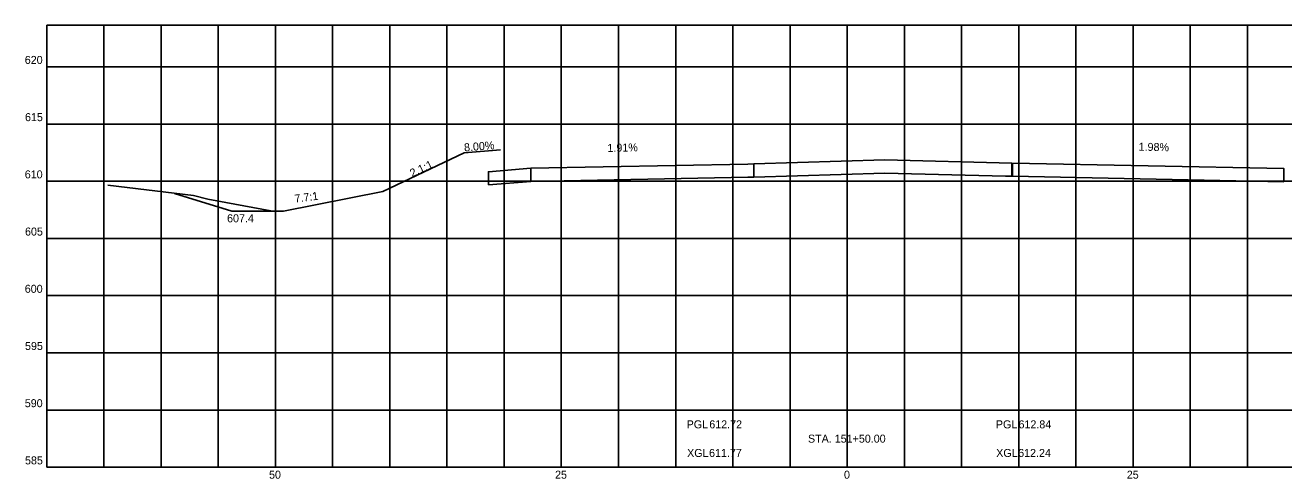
# Model space of a CAD drawing. Extents: x -72 to 132, y 584 to 624.
# Drawn here: x -71.9 to 38.2, y 584 to 623.6 of the extents above; entities that cross this region are included whole.
import ezdxf

# ---------------------------------------------------------------- set-up
doc = ezdxf.new("R2010")
doc.units = 0
for name, color, linetype in [('DT_X_Break_Line', 7, 'Continuous'), ('DT_X_Spot_Elev', 7, 'Continuous'), ('SC_Scratch4', 7, 'Continuous'), ('XS_X_Pavt', 7, 'Continuous'), ('XS_X_Subgrade', 7, 'Continuous')]:
    doc.layers.add(name, color=color, linetype=linetype)

msp = doc.modelspace()

# ---------------------------------------------------------------- linework, layer by layer
at = {"layer": 'DT_X_Break_Line'}
for p, q in [((-70, 623.64), (130, 623.64)), ((-70, 585), (-70, 623.64)), ((-65, 585), (-65, 623.64)), ((-60, 585), (-60, 623.64)), ((-55, 585), (-55, 623.64)), ((-50, 585), (-50, 623.64)), ((-45, 585), (-45, 623.64)), ((-40, 585), (-40, 623.64)), ((-35, 585), (-35, 623.64)), ((-30, 585), (-30, 623.64)), ((-25, 585), (-25, 623.64)), ((-20, 585), (-20, 623.64)), ((-15, 585), (-15, 623.64)), ((-10, 585), (-10, 623.64)), ((-5, 585), (-5, 623.64)), ((0, 585), (0, 623.64)), ((5, 585), (5, 623.64)), ((10, 585), (10, 623.64)), ((15, 585), (15, 623.64)), ((20, 585), (20, 623.64)), ((25, 585), (25, 623.64)), ((30, 585), (30, 623.64)), ((35, 585), (35, 623.64)), ((-70, 620), (130, 620)), ((-70, 615), (130, 615)), ((-70, 610), (130, 610)), ((-70, 605), (130, 605)), ((-70, 600), (130, 600)), ((-70, 595), (130, 595)), ((-70, 590), (130, 590)), ((-70, 585), (130, 585))]:
    msp.add_line(p, q, dxfattribs=at)
at = {"layer": 'DT_X_Spot_Elev'}
for p, q in [((-57.18, 608.74), (-64.67, 609.66)), ((-55.9, 608.43), (-57.18, 608.74)), ((-50.4, 607.42), (-55.9, 608.43))]:
    msp.add_line(p, q, dxfattribs=at)
at = {"layer": 'SC_Scratch4'}
for points in [[(-31.38, 609.67), (-31.38, 610.83), (-27.66, 611.14), (-27.66, 609.98)], [(-27.66, 611.14), (-27.66, 609.98), (-8.69, 610.34), (-8.17, 610.34), (-8.17, 611.51), (-8.69, 611.5)], [(14.4, 611.59), (14.4, 610.43), (13.85, 610.43), (3.3, 610.7), (-8.17, 610.34), (-8.17, 611.51), (3.3, 611.87)], [(14.45, 611.59), (14.45, 610.43), (38.18, 609.96), (38.18, 611.12)]]:
    msp.add_lwpolyline(points, close=True, dxfattribs=at)
at = {"layer": 'XS_X_Pavt'}
msp.add_line((-53.8, 607.39), (-49.3, 607.39), dxfattribs=at)
at = {"layer": 'XS_X_Subgrade'}
for p, q in [((-40.62, 609.11), (-33.5, 612.48)), ((-33.5, 612.48), (-30.31, 612.74)), ((-53.8, 607.39), (-58.84, 608.94)), ((-49.3, 607.39), (-40.62, 609.11))]:
    msp.add_line(p, q, dxfattribs=at)

# ---------------------------------------------------------------- texts
at = {"layer": 'DT_X_Spot_Elev'}
for s, p in [('620', (-71.92, 620.25)), ('615', (-71.9, 615.25)), ('610', (-71.92, 610.25)), ('607.4', (-54.23, 606.41)), ('605', (-71.9, 605.25)), ('600', (-71.92, 600.25)), ('595', (-71.9, 595.25)), ('590', (-71.92, 590.25)), ('PGL ', (-14.04, 588.4)), ('612.72', (-12.06, 588.4)), ('PGL ', (13, 588.4)), ('612.84', (14.98, 588.4)), ('STA. 151+50.00', (-3.43, 587.15)), ('585', (-71.9, 585.25)), ('XGL ', (-14, 585.9)), ('611.77', (-12.08, 585.9)), ('XGL ', (13.03, 585.9)), ('612.24', (14.95, 585.9)), ('50', (-50.56, 584)), ('25', (-25.55, 584)), ('0', (-0.28, 584)), ('25', (24.45, 584))]:
    msp.add_text(s, height=0.7, dxfattribs=at).set_placement(p)
for s, rotation, p in [('8.00%', 4.5535, (-33.48, 612.6)), ('1.91%', 1.0952, (-20.96, 612.56)), ('1.98%', 358.866, (25.48, 612.67)), ('2.1:1', 25.3402, (-38.04, 610.34)), ('7.7:1', 7.4203, (-48.28, 608.12))]:
    msp.add_text(s, height=0.7, rotation=rotation, dxfattribs=at).set_placement(p)

doc.saveas('drawing.dxf')
